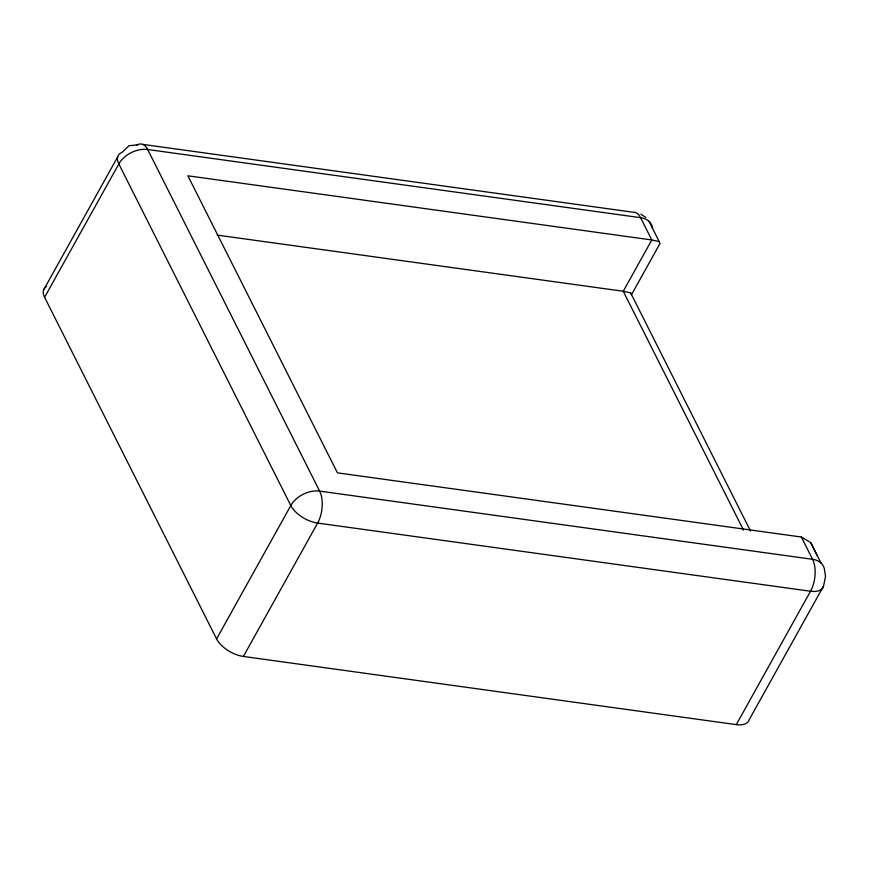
<?xml version="1.0" encoding="UTF-8"?>
<svg xmlns="http://www.w3.org/2000/svg" width="869" height="869" viewBox="0 0 869 869"><rect width="100%" height="100%" fill="white"/><g stroke="black" fill="none" stroke-linecap="round" stroke-linejoin="round"><path stroke-width="1.3" d="M46.546 286.379A22.811 11.71 29.1 0 0 44.601 297.307L216.577 638.921A22.811 11.71 29.1 0 0 243.385 656.453L736.304 724.627A22.811 11.71 29.1 0 0 749.295 719.51L823.53 586.14L825.55 576.288L824.551 570.162A22.811 15.609 -26.7 0 0 812.569 559.299L801.359 537.02L337.444 472.855L187.889 175.799L651.804 239.963L659.191 241.604L660.049 243.407L631.502 294.7L630.644 292.896L623.258 291.256L217.163 235.097M43.45 290.246L117.684 156.865M44.601 297.307L118.836 163.937A22.811 11.71 29.1 0 1 122.018 152.412L128.949 145.764L138.334 144.699M216.577 638.921L290.811 505.552A22.811 15.609 -26.7 0 1 319.662 491.126L812.569 559.299A22.811 11.808 -82.1 0 1 810.538 591.246L736.304 724.627M243.385 656.453L317.619 523.073A22.811 11.808 -82.1 0 0 319.662 491.126L147.676 149.511A22.811 11.808 -82.1 0 0 136.444 145.199M142.668 144.373L635.576 212.547A22.811 11.808 -82.1 0 1 640.594 217.684A22.811 15.609 -26.7 0 1 652.576 228.547M801.359 537.02L810.744 542.636L820.966 562.927M640.909 214.208L645.819 217.424M648.98 221.313L659.191 241.604M630.644 292.896L750.544 531.068M743.506 530.123L623.258 291.256L651.804 239.963L640.594 217.684L147.676 149.511A22.811 15.609 -26.7 0 0 118.836 163.937L290.811 505.552A22.811 11.71 29.1 0 0 317.619 523.073L810.538 591.246A22.811 11.71 29.1 0 0 823.53 586.14M810.744 542.636L817.077 555.313"/></g></svg>
